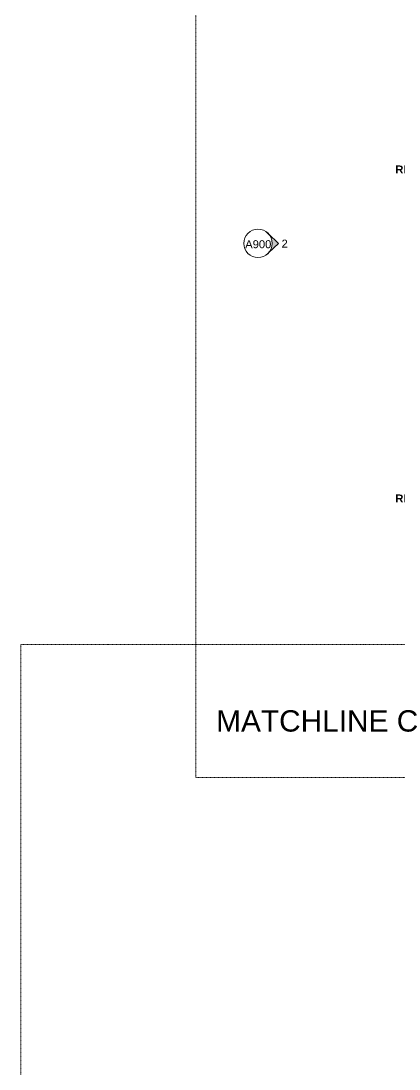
# Model space of a CAD drawing. Header units: inches. Extents: x -1287 to 1590, y -3558 to 989.
# Drawn here: x -1287 to -1074, y -1474 to -885 of the extents above; entities that cross this region are included whole.
import ezdxf

# ---------------------------------------------------------------- set-up
doc = ezdxf.new("R2010")
doc.units = ezdxf.units.IN
doc.header["$MEASUREMENT"] = 0
doc.linetypes.add('Dash_2_', pattern=[0.25, 0.125, -0.125])
for name, color, linetype, lineweight in [('A-AREA-IDEN', 2, 'Continuous', 9), ('A-DOOR-IDEN', 31, 'Continuous', 9), ('G-ANNO-SYMB', 111, 'Continuous', 9), ('G-ANNO-TEXT', 231, 'Continuous', 9)]:
    doc.layers.add(name, color=color, linetype=linetype, lineweight=lineweight)
doc.styles.add('Arial', font='arial.ttf', dxfattribs={"height": 4.5})
doc.styles.add('Swis721 Lt BT', font='swissl.ttf', dxfattribs={"height": 4.5})
doc.styles.add('Swis721 Lt BT_2', font='swissl.ttf', dxfattribs={"height": 12})
doc.styles.add('Swis721 Lt BT_B', font='', dxfattribs={"height": 4.5})
doc.styles.get('Swis721 Lt BT_B').set_extended_font_data('Swis721 Lt BT', bold=True)

# ---------------------------------------------------------------- blocks, each defined once
blk = doc.blocks.new('Elevation - Filled Arrow 2-347888-1st Floor Construction')
at = {"layer": 'G-ANNO-SYMB'}
blk.add_circle((0, 0), 0.166, dxfattribs=at)
blk = doc.blocks.new('Elevation - Filled Arrow-151867-1st Floor Construction')
at = {"layer": 'G-ANNO-SYMB'}
h = blk.add_hatch(color=256, dxfattribs=at)
edge = h.paths.add_edge_path(flags=0)
edge.add_line((0, 0.239), (0.11, 0.125))
edge.add_arc((0, 0), 0.167, 48.498, 130.5571)
edge.add_line((-0.109, 0.126), (0, 0.239))
for p, q in [((0, 0.239), (-0.109, 0.126)), ((-0.108, 0.127), (0, 0.239)), ((0, 0.239), (-0.108, 0.127)), ((0, 0.239), (0.11, 0.125)), ((0.11, 0.125), (0, 0.239))]:
    blk.add_line(p, q, dxfattribs=at)
blk.add_ellipse((0, 0), major_axis=(-0.167, 0), ratio=0.999376, start_param=3.141593, end_param=6.283185, dxfattribs=at)

msp = doc.modelspace()

# ---------------------------------------------------------------- linework, layer by layer
at = {"layer": 'A-DOOR-IDEN', "linetype": 'Dash_2_'}
for p, q in [((-1286.92, -1235.62), (-323.32, -1235.62)), ((-1286.92, -2562.68), (-1286.92, -1235.62))]:
    msp.add_line(p, q, dxfattribs=at)
at = {"layer": 'G-ANNO-SYMB', "linetype": 'Dash_2_'}
for p, q in [((-1188.65, -1310.43), (-1188.65, -139.87)), ((-400.4, -1310.43), (-1188.65, -1310.43))]:
    msp.add_line(p, q, dxfattribs=at)

# ---------------------------------------------------------------- block references
at = {"layer": 'G-ANNO-SYMB', "xscale": 47.99999999999997, "yscale": 47.99999999999997, "zscale": 47.99999999999997}
msp.add_blockref('Elevation - Filled Arrow 2-347888-1st Floor Construction', (-1153.66, -1010.03), dxfattribs=at)
at = {"layer": 'G-ANNO-SYMB', "extrusion": (0, 0, -1), "xscale": 47.99999999999997, "yscale": 47.99999999999997, "zscale": 47.99999999999997, "rotation": 90.00000000000038}
msp.add_blockref('Elevation - Filled Arrow-151867-1st Floor Construction', (1153.66, -1010.03), dxfattribs=at)

# ---------------------------------------------------------------- texts
at = {"layer": 'A-AREA-IDEN', "char_height": 4.5, "width": 42.8745, "attachment_point": 1, "style": 'Swis721 Lt BT_B'}
for insert in [(-1076.4, -966.24), (-1076.4, -1151.24)]:
    msp.add_mtext('RESTROOM', dxfattribs=dict(at, insert=insert))
at = {"layer": 'G-ANNO-SYMB', "char_height": 4.5, "attachment_point": 1}
for s, insert, width, style in [('A900', (-1160.84, -1008.26), 17.877, 'Arial'), ('2', (-1140.41, -1007.96), 4.0905, 'Swis721 Lt BT')]:
    msp.add_mtext(s, dxfattribs=dict(at, insert=insert, width=width, style=style))
at = {"layer": 'G-ANNO-TEXT', "color": 7, "insert": (-1177.15, -1272.56), "char_height": 12, "width": 128.775, "attachment_point": 1, "style": 'Swis721 Lt BT_2'}
msp.add_mtext('MATCHLINE C', dxfattribs=at)

doc.saveas('drawing.dxf')
